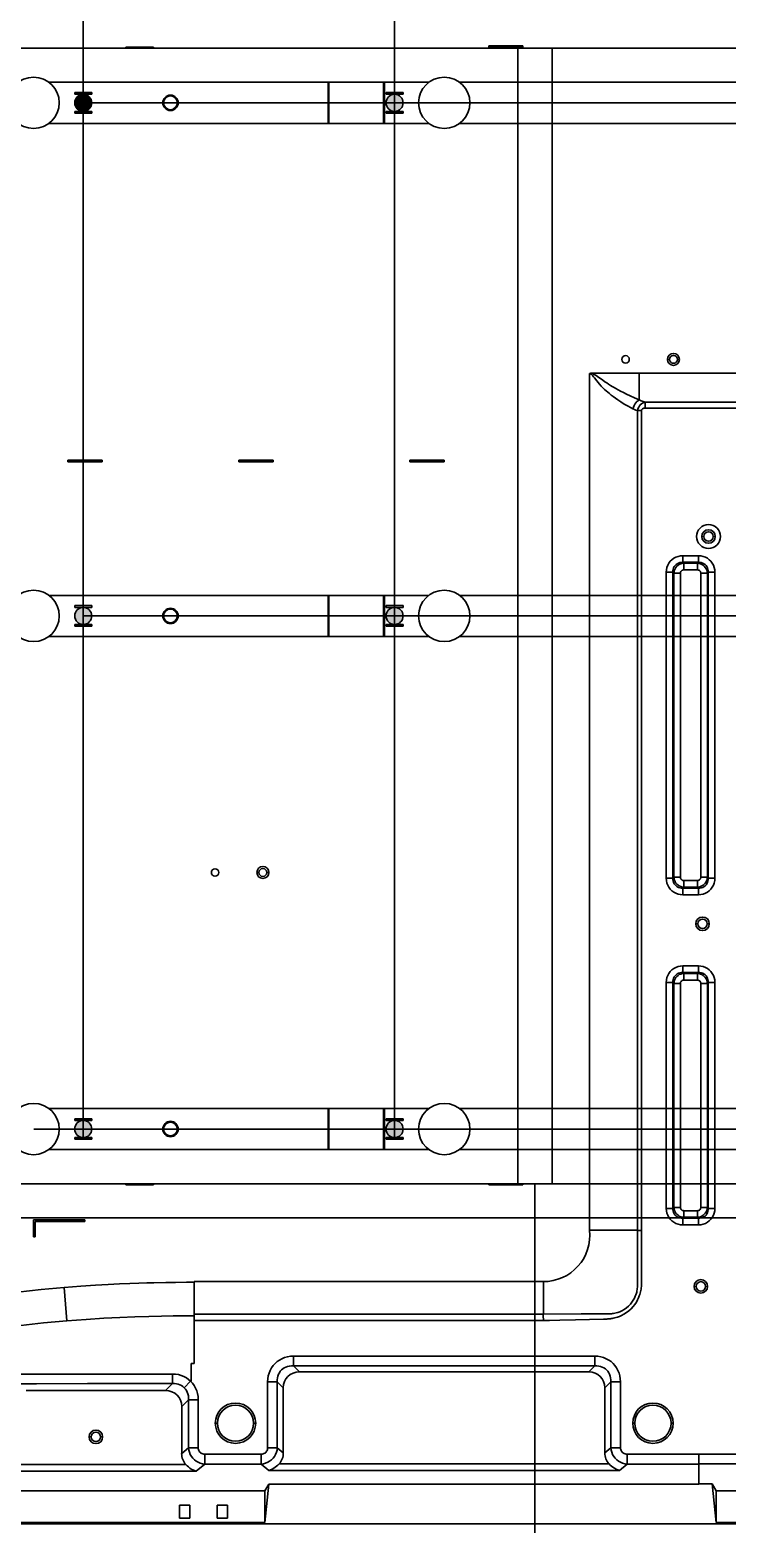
# Model space of a CAD drawing. Header units: millimetres. Extents: x 1969 to 3351, y -193 to 879.
# Drawn here: x 2275.3 to 2479.1, y 168.2 to 605 of the extents above; entities that cross this region are included whole.
import ezdxf

# ---------------------------------------------------------------- set-up
doc = ezdxf.new("R2010")
doc.units = ezdxf.units.MM
doc.header["$LTSCALE"] = 46.255
doc.header["$PDMODE"] = 3
doc.header["$PDSIZE"] = 0.3125
doc.layers.get('0').update_dxf_attribs({"linetype": 'CONTINUOUS'})
doc.layers.get('Defpoints').update_dxf_attribs({"linetype": 'CONTINUOUS'})
for name, color, linetype in [('03___PRT_ALL_CURVES', 7, 'CONTINUOUS'), ('20180906AFTEDXF_CONTINUOUS_LINE', 7, 'CONTINUOUS'), ('20181108AFTEDXF_CONTINUOUS_LINE', 7, 'CONTINUOUS'), ('LIGHTBAR_3_7DXF_CONTINUOUS_LINE', 7, 'CONTINUOUS')]:
    doc.layers.add(name, color=color, linetype=linetype)
doc.styles.get("Standard").update_dxf_attribs({"font": 'simfang.ttf'})
doc.dimstyles.new('DIMSTYLE_1', dxfattribs={"dimtxt": 5, "dimasz": 5, "dimexe": 0.18, "dimexo": 0.0625, "dimgap": 0.09, "dimtad": 1, "dimdec": 1, "dimdsep": 46, "dimtxsty": 'Standard', "dimblk": '_FILLED', "dimcen": 0.09, "dimclrt": 5, "dimadec": 0, "dimazin": 0, "dimtp": 0.5, "dimtm": 0.5, "dimtfac": 1, "dimtdec": 1, "dimtofl": 0, "dimtmove": 0, "dimatfit": 3, "dimldrblk": '_FILLED', "dimfxl": 1, "dimtolj": 1, "dimarcsym": 0})

# ---------------------------------------------------------------- blocks, each defined once
blk = doc.blocks.new('_FILLED')
at = {"color": 0, "linetype": 'ByBlock'}
blk.add_solid([(0, 0), (-1, 0.2), (-1, -0.2)], dxfattribs=at)
blk = doc.blocks.new('*D145')
at = {"color": 0, "lineweight": -2, "transparency": 16777216}
for p, q in [((2381.93, 283.72), (2381.93, 847.34)), ((3112.98, 847.16), (2386.93, 847.16)), ((3117.98, 694.22), (3117.98, 847.34))]:
    blk.add_line(p, q, dxfattribs=at)
at = {"layer": 'Defpoints', "color": 0, "transparency": 16777216}
for p in [(2381.93, 847.16), (3117.98, 694.15), (2381.93, 283.66)]:
    blk.add_point(p, dxfattribs=at)
at = {"color": 0, "lineweight": -2, "transparency": 16777216, "xscale": 5, "yscale": 5, "zscale": 5, "rotation": 180}
blk.add_blockref('_FILLED', (2381.93, 847.16), dxfattribs=at)
at = {"color": 0, "lineweight": -2, "transparency": 16777216, "xscale": 5, "yscale": 5, "zscale": 5}
blk.add_blockref('_FILLED', (3117.98, 847.16), dxfattribs=at)
at = {"color": 5, "transparency": 16777216, "insert": (2749.96, 849.77), "char_height": 5, "attachment_point": 5}
blk.add_mtext('\\A1;736', dxfattribs=at)
blk = doc.blocks.new('*D146')
at = {"color": 0, "lineweight": -2, "transparency": 16777216}
for p, q in [((2290.93, 283.72), (2290.93, 873.62)), ((3112.98, 873.44), (2295.93, 873.44)), ((3117.98, 694.28), (3117.98, 873.62))]:
    blk.add_line(p, q, dxfattribs=at)
at = {"layer": 'Defpoints', "color": 0, "transparency": 16777216}
for p in [(2290.93, 873.44), (3117.98, 694.22), (2290.93, 283.66)]:
    blk.add_point(p, dxfattribs=at)
at = {"color": 0, "lineweight": -2, "transparency": 16777216, "xscale": 5, "yscale": 5, "zscale": 5, "rotation": 180}
blk.add_blockref('_FILLED', (2290.93, 873.44), dxfattribs=at)
at = {"color": 0, "lineweight": -2, "transparency": 16777216, "xscale": 5, "yscale": 5, "zscale": 5}
blk.add_blockref('_FILLED', (3117.98, 873.44), dxfattribs=at)
at = {"color": 5, "transparency": 16777216, "insert": (2704.46, 876.06), "char_height": 5, "attachment_point": 5}
blk.add_mtext('\\A1;827', dxfattribs=at)
blk = doc.blocks.new('*D147')
at = {"color": 0, "lineweight": -2, "transparency": 16777216}
for p, q in [((3066, 709.11), (3258.55, 709.11)), ((3258.37, 704.11), (3258.37, 588.66)), ((2290.99, 583.66), (3258.55, 583.66))]:
    blk.add_line(p, q, dxfattribs=at)
at = {"layer": 'Defpoints', "color": 0, "transparency": 16777216}
for p in [(3065.93, 709.11), (2290.93, 583.66), (3258.37, 583.66)]:
    blk.add_point(p, dxfattribs=at)
at = {"color": 0, "lineweight": -2, "transparency": 16777216, "xscale": 5, "yscale": 5, "zscale": 5}
for p, rotation in [((3258.37, 709.11), 90), ((3258.37, 583.66), 270)]:
    blk.add_blockref('_FILLED', p, dxfattribs=dict(at, rotation=rotation))
at = {"color": 5, "transparency": 16777216, "insert": (3255.74, 631.47), "char_height": 5, "attachment_point": 5, "rotation": 90}
blk.add_mtext('\\A1;125.5', dxfattribs=at)
blk = doc.blocks.new('*D148')
at = {"color": 0, "lineweight": -2, "transparency": 16777216}
for p, q in [((3066.06, 709.11), (3295.27, 709.11)), ((3295.09, 704.11), (3295.09, 438.66)), ((2290.99, 433.66), (3295.27, 433.66))]:
    blk.add_line(p, q, dxfattribs=at)
at = {"layer": 'Defpoints', "color": 0, "transparency": 16777216}
for p in [(3066, 709.11), (2290.93, 433.66), (3295.09, 433.66)]:
    blk.add_point(p, dxfattribs=at)
at = {"color": 0, "lineweight": -2, "transparency": 16777216, "xscale": 5, "yscale": 5, "zscale": 5}
for p, rotation in [((3295.09, 709.11), 90), ((3295.09, 433.66), 270)]:
    blk.add_blockref('_FILLED', p, dxfattribs=dict(at, rotation=rotation))
at = {"color": 5, "transparency": 16777216, "insert": (3292.46, 571.38), "char_height": 5, "attachment_point": 5, "rotation": 90}
blk.add_mtext('\\A1;275.5', dxfattribs=at)
blk = doc.blocks.new('*D149')
at = {"color": 0, "lineweight": -2, "transparency": 16777216}
for p, q in [((3066, 709.11), (3350.36, 709.11)), ((3350.18, 704.11), (3350.18, 288.66)), ((2276.49, 283.66), (3350.36, 283.66))]:
    blk.add_line(p, q, dxfattribs=at)
at = {"layer": 'Defpoints', "color": 0, "transparency": 16777216}
for p in [(3065.93, 709.11), (2276.43, 283.66), (3350.18, 283.66)]:
    blk.add_point(p, dxfattribs=at)
at = {"color": 0, "lineweight": -2, "transparency": 16777216, "xscale": 5, "yscale": 5, "zscale": 5}
for p, rotation in [((3350.18, 709.11), 90), ((3350.18, 283.66), 270)]:
    blk.add_blockref('_FILLED', p, dxfattribs=dict(at, rotation=rotation))
at = {"color": 5, "transparency": 16777216, "insert": (3347.55, 496.38), "char_height": 5, "attachment_point": 5, "rotation": 90}
blk.add_mtext('\\A1;425.5', dxfattribs=at)
blk = doc.blocks.new('*D150')
at = {"color": 0, "lineweight": -2, "transparency": 16777216}
for p, q in [((2141.13, 614.66), (2141.13, 625.95)), ((2318.29, 609.66), (2140.95, 609.66)), ((2318.29, 599.66), (2140.95, 599.66)), ((2141.13, 594.66), (2141.13, 589.66))]:
    blk.add_line(p, q, dxfattribs=at)
at = {"layer": 'Defpoints', "color": 0, "transparency": 16777216}
for p in [(2318.35, 609.66), (2141.13, 599.66), (2318.35, 599.66)]:
    blk.add_point(p, dxfattribs=at)
at = {"color": 0, "lineweight": -2, "transparency": 16777216, "xscale": 5, "yscale": 5, "zscale": 5}
for p, rotation in [((2141.13, 609.66), 270), ((2141.13, 599.66), 90)]:
    blk.add_blockref('_FILLED', p, dxfattribs=dict(at, rotation=rotation))
at = {"color": 5, "transparency": 16777216, "insert": (2138.52, 622.81), "char_height": 5, "attachment_point": 5, "rotation": 90}
blk.add_mtext('\\A1;10', dxfattribs=at)
blk = doc.blocks.new('*D155')
at = {"color": 0, "lineweight": -2, "transparency": 16777216}
for p, q in [((2422.94, 267.6), (2422.94, 91.29)), ((2154.88, 173.1), (2154.88, 91.29)), ((2417.94, 91.47), (2159.88, 91.47))]:
    blk.add_line(p, q, dxfattribs=at)
at = {"layer": 'Defpoints', "color": 0, "transparency": 16777216}
for p in [(2422.94, 267.66), (2154.88, 173.16), (2154.88, 91.47)]:
    blk.add_point(p, dxfattribs=at)
at = {"color": 0, "lineweight": -2, "transparency": 16777216, "xscale": 5, "yscale": 5, "zscale": 5, "rotation": 180}
blk.add_blockref('_FILLED', (2154.88, 91.47), dxfattribs=at)
at = {"color": 0, "lineweight": -2, "transparency": 16777216, "xscale": 5, "yscale": 5, "zscale": 5}
blk.add_blockref('_FILLED', (2422.94, 91.47), dxfattribs=at)
at = {"color": 5, "transparency": 16777216, "insert": (2288.91, 94.1), "char_height": 5, "attachment_point": 5}
blk.add_mtext('\\A1;268.1', dxfattribs=at)
blk = doc.blocks.new('*D156')
at = {"color": 0, "lineweight": -2, "transparency": 16777216}
for p, q in [((2665.63, 267.6), (2665.63, 62.96)), ((2154.88, 262.6), (2154.88, 62.96)), ((2660.63, 63.14), (2159.88, 63.14))]:
    blk.add_line(p, q, dxfattribs=at)
at = {"layer": 'Defpoints', "color": 0, "transparency": 16777216}
for p in [(2665.63, 267.66), (2154.88, 262.66), (2154.88, 63.14)]:
    blk.add_point(p, dxfattribs=at)
at = {"color": 0, "lineweight": -2, "transparency": 16777216, "xscale": 5, "yscale": 5, "zscale": 5, "rotation": 180}
blk.add_blockref('_FILLED', (2154.88, 63.14), dxfattribs=at)
at = {"color": 0, "lineweight": -2, "transparency": 16777216, "xscale": 5, "yscale": 5, "zscale": 5}
blk.add_blockref('_FILLED', (2665.63, 63.14), dxfattribs=at)
at = {"color": 5, "transparency": 16777216, "insert": (2410.26, 65.77), "char_height": 5, "attachment_point": 5}
blk.add_mtext('\\A1;510.8', dxfattribs=at)
blk = doc.blocks.new('*D157')
at = {"color": 0, "lineweight": -2, "transparency": 16777216}
for p, q in [((2849.93, 267.6), (2849.93, 28.7)), ((2154.88, 262.6), (2154.88, 28.7)), ((2844.93, 28.88), (2159.88, 28.88))]:
    blk.add_line(p, q, dxfattribs=at)
at = {"layer": 'Defpoints', "color": 0, "transparency": 16777216}
for p in [(2849.93, 267.66), (2154.88, 262.66), (2154.88, 28.88)]:
    blk.add_point(p, dxfattribs=at)
at = {"color": 0, "lineweight": -2, "transparency": 16777216, "xscale": 5, "yscale": 5, "zscale": 5, "rotation": 180}
blk.add_blockref('_FILLED', (2154.88, 28.88), dxfattribs=at)
at = {"color": 0, "lineweight": -2, "transparency": 16777216, "xscale": 5, "yscale": 5, "zscale": 5}
blk.add_blockref('_FILLED', (2849.93, 28.88), dxfattribs=at)
at = {"color": 5, "transparency": 16777216, "insert": (2502.41, 31.51), "char_height": 5, "attachment_point": 5}
blk.add_mtext('\\A1;695.1', dxfattribs=at)
blk = doc.blocks.new('*D158')
at = {"color": 0, "lineweight": -2, "transparency": 16777216}
for p, q in [((3026.43, 267.6), (3026.43, -8.72)), ((2154.88, 262.53), (2154.88, -8.72)), ((3021.43, -8.54), (2159.88, -8.54))]:
    blk.add_line(p, q, dxfattribs=at)
at = {"layer": 'Defpoints', "color": 0, "transparency": 16777216}
for p in [(3026.43, 267.66), (2154.88, 262.6), (2154.88, -8.54)]:
    blk.add_point(p, dxfattribs=at)
at = {"color": 0, "lineweight": -2, "transparency": 16777216, "xscale": 5, "yscale": 5, "zscale": 5, "rotation": 180}
blk.add_blockref('_FILLED', (2154.88, -8.54), dxfattribs=at)
at = {"color": 0, "lineweight": -2, "transparency": 16777216, "xscale": 5, "yscale": 5, "zscale": 5}
blk.add_blockref('_FILLED', (3026.43, -8.54), dxfattribs=at)
at = {"color": 5, "transparency": 16777216, "insert": (2590.66, -5.9), "char_height": 5, "attachment_point": 5}
blk.add_mtext('\\A1;871.6', dxfattribs=at)
blk = doc.blocks.new('*D161')
at = {"color": 0, "lineweight": -2, "transparency": 16777216}
for p, q in [((3031.43, 257.6), (3031.43, -55.58)), ((2154.88, 201.6), (2154.88, -55.58)), ((2159.88, -55.4), (3026.43, -55.4))]:
    blk.add_line(p, q, dxfattribs=at)
at = {"layer": 'Defpoints', "color": 0, "transparency": 16777216}
for p in [(3031.43, 257.66), (2154.88, 201.66), (3031.43, -55.4)]:
    blk.add_point(p, dxfattribs=at)
at = {"color": 0, "lineweight": -2, "transparency": 16777216, "xscale": 5, "yscale": 5, "zscale": 5, "rotation": 180}
blk.add_blockref('_FILLED', (2154.88, -55.4), dxfattribs=at)
at = {"color": 0, "lineweight": -2, "transparency": 16777216, "xscale": 5, "yscale": 5, "zscale": 5}
blk.add_blockref('_FILLED', (3031.43, -55.4), dxfattribs=at)
at = {"color": 5, "transparency": 16777216, "insert": (2593.16, -52.77), "char_height": 5, "attachment_point": 5}
blk.add_mtext('\\A1;876.6', dxfattribs=at)

msp = doc.modelspace()

# ---------------------------------------------------------------- hatches: boundary and pattern name
h = msp.add_hatch(color=7)
h.dxf.hatch_style = 1
h.paths.add_polyline_path([(2293.43, 583.66, 0.414214), (2290.93, 586.16), (2290.93, 581.16, 0.414214)])
h.paths.add_polyline_path([(2290.93, 586.16, 0.414214), (2288.43, 583.66, 0.414214), (2290.93, 581.16)])
h = msp.add_hatch(color=7)
h.dxf.hatch_style = 1
h.paths.add_polyline_path([(2381.93, 586.16, 0.414214), (2379.43, 583.66, 0.414214), (2381.93, 581.16)])
h.paths.add_polyline_path([(2381.93, 586.16), (2381.93, 581.16, 0.414214), (2384.43, 583.66, 0.414214)])
h.paths.add_polyline_path([(2501.93, 586.16), (2501.93, 581.16, 0.414214), (2504.43, 583.66, 0.414214)])
h.paths.add_polyline_path([(2501.93, 586.16, 0.414214), (2499.43, 583.66, 0.414214), (2501.93, 581.16)])
h.paths.add_polyline_path([(2591.93, 586.16), (2591.93, 581.16, 0.414214), (2594.43, 583.66, 0.414214)])
h.paths.add_polyline_path([(2591.93, 586.16, 0.414214), (2589.43, 583.66, 0.414214), (2591.93, 581.16)])
h.paths.add_polyline_path([(2684.43, 583.66, 0.414214), (2681.93, 586.16), (2681.93, 581.16, 0.414214)])
h.paths.add_polyline_path([(2681.93, 586.16, 0.414214), (2679.43, 583.66, 0.414214), (2681.93, 581.16)])
h.paths.add_polyline_path([(2773.43, 583.66, 0.414214), (2770.93, 586.16), (2770.93, 581.16, 0.414214)])
h.paths.add_polyline_path([(2770.93, 586.16, 0.414214), (2768.43, 583.66, 0.414214), (2770.93, 581.16)])
h.paths.add_polyline_path([(2893.43, 583.66, 0.414214), (2890.93, 586.16), (2890.93, 581.16, 0.414214)])
h.paths.add_polyline_path([(2890.93, 586.16, 0.414214), (2888.43, 583.66, 0.414214), (2890.93, 581.16)])
h.paths.add_polyline_path([(2981.93, 586.16), (2981.93, 581.16, 0.414214), (2984.43, 583.66, 0.414214)])
h.paths.add_polyline_path([(2981.93, 586.16, 0.414214), (2979.43, 583.66, 0.414214), (2981.93, 581.16)])
h.paths.add_polyline_path([(2984.43, 433.66, 0.414214), (2981.93, 436.16), (2981.93, 431.16, 0.414214)])
h.paths.add_polyline_path([(2981.93, 436.16, 0.414214), (2979.43, 433.66, 0.414214), (2981.93, 431.16)])
h.paths.add_polyline_path([(2893.43, 433.66, 0.414214), (2890.93, 436.16), (2890.93, 431.16, 0.414214)])
h.paths.add_polyline_path([(2890.93, 436.16, 0.414214), (2888.43, 433.66, 0.414214), (2890.93, 431.16)])
h.paths.add_polyline_path([(2773.43, 433.66, 0.414214), (2770.93, 436.16), (2770.93, 431.16, 0.414214)])
h.paths.add_polyline_path([(2770.93, 436.16, 0.414214), (2768.43, 433.66, 0.414214), (2770.93, 431.16)])
h.paths.add_polyline_path([(2684.43, 433.66, 0.414214), (2681.93, 436.16), (2681.93, 431.16, 0.414214)])
h.paths.add_polyline_path([(2681.93, 436.16, 0.414214), (2679.43, 433.66, 0.414214), (2681.93, 431.16)])
h.paths.add_polyline_path([(2594.43, 433.66, 0.414214), (2591.93, 436.16), (2591.93, 431.16, 0.414214)])
h.paths.add_polyline_path([(2591.93, 436.16, 0.414214), (2589.43, 433.66, 0.414214), (2591.93, 431.16)])
h.paths.add_polyline_path([(2504.43, 433.66, 0.414214), (2501.93, 436.16), (2501.93, 431.16, 0.414214)])
h.paths.add_polyline_path([(2501.93, 436.16, 0.414214), (2499.43, 433.66, 0.414214), (2501.93, 431.16)])
h.paths.add_polyline_path([(2381.93, 436.16), (2381.93, 431.16, 0.414214), (2384.43, 433.66, 0.414214)])
h.paths.add_polyline_path([(2381.93, 436.16, 0.414214), (2379.43, 433.66, 0.414214), (2381.93, 431.16)])
h.paths.add_polyline_path([(2293.43, 433.66, 0.414214), (2290.93, 436.16), (2290.93, 431.16, 0.414214)])
h.paths.add_polyline_path([(2290.93, 436.16, 0.414214), (2288.43, 433.66, 0.414214), (2290.93, 431.16)])
h.paths.add_polyline_path([(2293.43, 283.66, 0.414214), (2290.93, 286.16), (2290.93, 281.16, 0.414214)])
h.paths.add_polyline_path([(2290.93, 286.16, 0.414214), (2288.43, 283.66, 0.414214), (2290.93, 281.16)])
h.paths.add_polyline_path([(2381.93, 286.16), (2381.93, 281.16, 0.414214), (2384.43, 283.66, 0.414214)])
h.paths.add_polyline_path([(2381.93, 286.16, 0.414214), (2379.43, 283.66, 0.414214), (2381.93, 281.16)])
h.paths.add_polyline_path([(2501.93, 286.16), (2501.93, 281.16, 0.414214), (2504.43, 283.66, 0.414214)])
h.paths.add_polyline_path([(2501.93, 286.16, 0.414214), (2499.43, 283.66, 0.414214), (2501.93, 281.16)])
h.paths.add_polyline_path([(2591.93, 286.16), (2591.93, 281.16, 0.414214), (2594.43, 283.66, 0.414214)])
h.paths.add_polyline_path([(2591.93, 286.16, 0.414214), (2589.43, 283.66, 0.414214), (2591.93, 281.16)])
h.paths.add_polyline_path([(2684.43, 283.66, 0.414214), (2681.93, 286.16), (2681.93, 281.16, 0.414214)])
h.paths.add_polyline_path([(2681.93, 286.16, 0.414214), (2679.43, 283.66, 0.414214), (2681.93, 281.16)])
h.paths.add_polyline_path([(2773.43, 283.66, 0.414214), (2770.93, 286.16), (2770.93, 281.16, 0.414214)])
h.paths.add_polyline_path([(2770.93, 286.16, 0.414214), (2768.43, 283.66, 0.414214), (2770.93, 281.16)])
h.paths.add_polyline_path([(2893.43, 283.66, 0.414214), (2890.93, 286.16), (2890.93, 281.16, 0.414214)])
h.paths.add_polyline_path([(2890.93, 286.16, 0.414214), (2888.43, 283.66, 0.414214), (2890.93, 281.16)])
h.paths.add_polyline_path([(2981.93, 286.16), (2981.93, 281.16, 0.414214), (2984.43, 283.66, 0.414214)])
h.paths.add_polyline_path([(2981.93, 286.16, 0.414214), (2979.43, 283.66, 0.414214), (2981.93, 281.16)])

# ---------------------------------------------------------------- linework, layer by layer
at = {"color": 1}
for p, q in [((2417.94, 599.66), (2417.94, 267.66)), ((2427.94, 599.66), (2427.94, 267.66)), ((2427.94, 267.66), (2417.94, 267.66))]:
    msp.add_line(p, q, dxfattribs=at)
at = {"color": 7}
for p, q in [((2290.93, 586.16), (2290.93, 581.16)), ((2381.93, 586.16), (2381.93, 581.16)), ((2290.93, 436.16), (2290.93, 431.16)), ((2381.93, 436.16), (2381.93, 431.16)), ((2290.93, 286.16), (2290.93, 281.16)), ((2381.93, 286.16), (2381.93, 281.16))]:
    msp.add_line(p, q, dxfattribs=at)
for centre in [(2290.93, 583.66), (2381.93, 583.66), (2290.93, 433.66), (2381.93, 433.66), (2290.93, 283.66), (2381.93, 283.66)]:
    msp.add_circle(centre, 2.5, dxfattribs=at)
at = {"color": 3}
for centre in [(2316.43, 583.66), (2316.43, 433.66), (2316.43, 283.66)]:
    msp.add_circle(centre, 2.25, dxfattribs=at)
at = {"layer": '03___PRT_ALL_CURVES', "color": 3, "linetype": 'Continuous'}
for p, q in [((2362.53, 589.66), (2362.53, 577.66)), ((2362.73, 577.66), (2362.73, 589.66)), ((2378.73, 577.66), (2378.73, 589.66)), ((2378.93, 589.66), (2378.93, 577.66)), ((2362.53, 439.66), (2362.53, 427.66)), ((2362.73, 427.66), (2362.73, 439.66)), ((2378.73, 427.66), (2378.73, 439.66)), ((2378.93, 439.66), (2378.93, 427.66)), ((2362.53, 289.66), (2362.53, 277.66)), ((2362.73, 277.66), (2362.73, 289.66)), ((2378.73, 277.66), (2378.73, 289.66)), ((2378.93, 289.66), (2378.93, 277.66))]:
    msp.add_line(p, q, dxfattribs=at)
at = {"layer": '20180906AFTEDXF_CONTINUOUS_LINE', "color": 7, "linetype": 'Continuous'}
for p, q in [((2303.43, 599.96), (2303.43, 599.66)), ((2311.43, 599.96), (2303.43, 599.96)), ((2303.43, 599.66), (2311.43, 599.66)), ((2311.43, 599.66), (2311.43, 599.96)), ((2461.68, 508.66), (2462.28, 508.66)), ((2465.18, 508.66), (2464.58, 508.66)), ((2438.93, 504.51), (2438.93, 254.06)), ((2439.52, 504.66), (2833.34, 504.66)), ((2441.2, 503.63), (2442.74, 502.55)), ((2453.43, 496.8), (2453.43, 504.66)), ((2452.88, 245.52), (2452.89, 493.69)), ((2454.08, 493.69), (2452.89, 493.69)), ((2454.08, 254.01), (2454.08, 493.69)), ((2455.15, 494.4), (2455.15, 496.18)), ((2455.15, 496.18), (2817.71, 496.18)), ((2455.15, 494.4), (2817.71, 494.4)), ((2286.43, 479.16), (2286.43, 478.66)), ((2296.43, 479.16), (2286.43, 479.16)), ((2286.43, 478.66), (2296.43, 478.66)), ((2296.43, 478.66), (2296.43, 479.16)), ((2336.43, 479.16), (2336.43, 478.66)), ((2346.43, 479.16), (2336.43, 479.16)), ((2336.43, 478.66), (2346.43, 478.66)), ((2346.43, 478.66), (2346.43, 479.16)), ((2386.43, 479.16), (2386.43, 478.66)), ((2396.43, 479.16), (2386.43, 479.16)), ((2386.43, 478.66), (2396.43, 478.66)), ((2396.43, 478.66), (2396.43, 479.16)), ((2471.71, 456.88), (2472.31, 456.88)), ((2475.66, 456.88), (2475.06, 456.88)), ((2466.15, 451.27), (2466.15, 449.33)), ((2470.71, 451.27), (2466.15, 451.27)), ((2470.71, 451.27), (2470.71, 449.33)), ((2461.32, 446.44), (2461.32, 356.97)), ((2461.32, 446.44), (2463.26, 446.44)), ((2463.26, 446.44), (2463.26, 356.97)), ((2463.26, 446.44), (2463.53, 446.16)), ((2463.53, 446.16), (2463.53, 357.25)), ((2465.46, 446.16), (2463.53, 446.16)), ((2465.46, 446.16), (2465.46, 357.25)), ((2466.15, 449.33), (2466.43, 449.06)), ((2470.71, 449.33), (2466.15, 449.33)), ((2466.43, 447.12), (2466.43, 449.06)), ((2470.43, 449.06), (2466.43, 449.06)), ((2470.43, 447.12), (2466.43, 447.12)), ((2470.71, 449.33), (2470.43, 449.06)), ((2470.43, 447.12), (2470.43, 449.06)), ((2471.4, 357.25), (2471.4, 446.16)), ((2471.4, 446.16), (2473.33, 446.16)), ((2473.6, 446.44), (2473.33, 446.16)), ((2473.33, 357.25), (2473.33, 446.16)), ((2473.6, 356.97), (2473.6, 446.44)), ((2475.54, 446.44), (2473.6, 446.44)), ((2475.54, 356.97), (2475.54, 446.44)), ((2341.68, 358.66), (2342.28, 358.66)), ((2345.18, 358.66), (2344.58, 358.66)), ((2461.32, 356.97), (2463.26, 356.97)), ((2463.26, 356.97), (2463.53, 357.25)), ((2465.46, 357.25), (2463.53, 357.25)), ((2466.15, 354.07), (2466.43, 354.35)), ((2466.15, 352.14), (2466.15, 354.07)), ((2466.15, 354.07), (2470.71, 354.07)), ((2466.43, 356.28), (2466.43, 354.35)), ((2466.43, 356.28), (2470.43, 356.28)), ((2466.43, 354.35), (2470.43, 354.35)), ((2470.43, 356.28), (2470.43, 354.35)), ((2470.71, 354.07), (2470.43, 354.35)), ((2470.71, 352.14), (2470.71, 354.07)), ((2471.4, 357.25), (2473.33, 357.25)), ((2473.6, 356.97), (2473.33, 357.25)), ((2475.54, 356.97), (2473.6, 356.97)), ((2466.15, 352.14), (2470.71, 352.14)), ((2470.56, 343.66), (2469.96, 343.66)), ((2473.31, 343.66), (2473.91, 343.66)), ((2466.15, 331.36), (2466.15, 329.42)), ((2470.71, 331.36), (2466.15, 331.36)), ((2466.15, 329.42), (2466.43, 329.15)), ((2470.71, 329.42), (2466.15, 329.42)), ((2466.43, 327.21), (2466.43, 329.15)), ((2470.43, 329.15), (2466.43, 329.15)), ((2470.71, 329.42), (2470.43, 329.15)), ((2470.43, 327.21), (2470.43, 329.15)), ((2470.71, 331.36), (2470.71, 329.42)), ((2461.32, 326.53), (2461.32, 260.47)), ((2461.32, 326.53), (2463.26, 326.53)), ((2463.26, 326.53), (2463.26, 260.47)), ((2463.26, 326.53), (2463.53, 326.25)), ((2463.53, 326.25), (2463.53, 260.75)), ((2465.46, 326.25), (2463.53, 326.25)), ((2465.46, 326.25), (2465.46, 260.75)), ((2470.43, 327.21), (2466.43, 327.21)), ((2471.4, 260.75), (2471.4, 326.25)), ((2471.4, 326.25), (2473.33, 326.25)), ((2473.6, 326.53), (2473.33, 326.25)), ((2473.33, 260.75), (2473.33, 326.25)), ((2473.6, 260.47), (2473.6, 326.53)), ((2475.54, 326.53), (2473.6, 326.53)), ((2475.54, 260.47), (2475.54, 326.53)), ((2303.43, 267.66), (2303.43, 267.36)), ((2311.43, 267.66), (2303.43, 267.66)), ((2303.43, 267.36), (2311.43, 267.36)), ((2311.43, 267.36), (2311.43, 267.66)), ((2461.32, 260.47), (2463.26, 260.47)), ((2463.26, 260.47), (2463.53, 260.75)), ((2465.46, 260.75), (2463.53, 260.75)), ((2466.15, 257.57), (2466.43, 257.85)), ((2466.43, 259.78), (2466.43, 257.85)), ((2466.43, 259.78), (2470.43, 259.78)), ((2466.43, 257.85), (2470.43, 257.85)), ((2470.43, 259.78), (2470.43, 257.85)), ((2470.71, 257.57), (2470.43, 257.85)), ((2471.4, 260.75), (2473.33, 260.75)), ((2473.6, 260.47), (2473.33, 260.75)), ((2475.54, 260.47), (2473.6, 260.47)), ((2452.89, 254.06), (2438.93, 254.06)), ((2452.89, 254.06), (2453.1, 254.01)), ((2453.1, 254.01), (2454.08, 254.01)), ((2454.09, 246.54), (2454.08, 254.01)), ((2466.15, 255.64), (2466.15, 257.57)), ((2466.15, 257.57), (2470.71, 257.57)), ((2466.15, 255.64), (2470.71, 255.64)), ((2470.71, 255.64), (2470.71, 257.57)), ((2452.9, 238.78), (2452.88, 245.52)), ((2285.39, 237.34), (2286.18, 227.58)), ((2311.56, 238.72), (2315.07, 238.79)), ((2315.07, 238.79), (2317.87, 238.83)), ((2317.87, 238.83), (2321.07, 238.85)), ((2323.38, 215.16), (2323.38, 239.06)), ((2323.38, 239.06), (2425.43, 239.06)), ((2425.43, 229.54), (2425.43, 239.06)), ((2470.06, 237.66), (2469.46, 237.66)), ((2472.81, 237.66), (2473.41, 237.66)), ((2323.38, 229.54), (2425.43, 229.54)), ((2323.38, 227.7), (2425.4, 227.7)), ((2425.39, 229.18), (2425.4, 227.7)), ((2425.43, 229.54), (2436.45, 229.62)), ((2430.21, 227.77), (2434.77, 227.88)), ((2434.77, 227.88), (2442.96, 228.09)), ((2436.45, 229.62), (2440.75, 229.64)), ((2440.75, 229.64), (2443.17, 229.64)), ((2442.96, 228.09), (2443.7, 228.11)), ((2322.43, 215.16), (2322.43, 209.93)), ((2322.43, 215.16), (2323.38, 215.16)), ((2352.35, 217.26), (2352.35, 214.44)), ((2440.42, 217.26), (2352.35, 217.26)), ((2352.35, 214.44), (2354.1, 212.68)), ((2440.42, 214.44), (2352.35, 214.44)), ((2438.67, 212.68), (2440.42, 214.44)), ((2440.42, 217.26), (2440.42, 214.44)), ((2317.02, 212.04), (2272.23, 212.02)), ((2317.02, 212.04), (2317.02, 209.22)), ((2322.33, 209.93), (2320.46, 208.03)), ((2322.33, 209.93), (2322.43, 209.93)), ((2344.83, 209.74), (2344.83, 190.47)), ((2344.83, 209.74), (2347.65, 209.74)), ((2347.65, 209.74), (2347.65, 190.47)), ((2347.65, 209.74), (2349.4, 207.99)), ((2354.1, 212.68), (2438.67, 212.68)), ((2443.37, 207.99), (2445.12, 209.74)), ((2445.12, 190.47), (2445.12, 209.74)), ((2447.94, 209.74), (2445.12, 209.74)), ((2447.94, 190.47), (2447.94, 209.74)), ((2277.32, 209.21), (2271.63, 209.2)), ((2315, 207.2), (2274.26, 207.2)), ((2315, 207.2), (2317.02, 209.22)), ((2349.4, 189), (2349.4, 207.99)), ((2443.37, 189), (2443.37, 207.99)), ((2319.7, 202.51), (2321.71, 204.52)), ((2319.7, 188.78), (2319.7, 202.51)), ((2321.71, 190.47), (2321.71, 204.52)), ((2324.53, 204.52), (2321.71, 204.52)), ((2324.53, 190.47), (2324.53, 204.52)), ((2330.13, 197.66), (2329.53, 197.66)), ((2340.73, 197.66), (2341.33, 197.66)), ((2452.13, 197.66), (2451.53, 197.66)), ((2462.73, 197.66), (2463.33, 197.66)), ((2292.66, 193.66), (2293.26, 193.66)), ((2296.61, 193.66), (2296.01, 193.66)), ((2321.71, 190.47), (2319.7, 188.78)), ((2324.53, 190.47), (2321.71, 190.47)), ((2326.45, 188.59), (2326.45, 185.72)), ((2342.91, 188.59), (2326.45, 188.59)), ((2342.91, 188.59), (2342.91, 185.72)), ((2344.83, 190.47), (2347.65, 190.47)), ((2349.4, 189), (2347.65, 190.47)), ((2445.12, 190.47), (2443.37, 189)), ((2447.94, 190.47), (2445.12, 190.47)), ((2449.86, 188.59), (2449.86, 185.72)), ((2470.87, 188.59), (2449.86, 188.59)), ((2470.87, 179.86), (2470.87, 188.65)), ((2543.43, 188.65), (2470.87, 188.65)), ((2270.83, 185.56), (2320.95, 185.56)), ((2270.83, 183.64), (2323.97, 183.64)), ((2323.97, 183.64), (2326.45, 185.72)), ((2342.91, 185.72), (2326.45, 185.72)), ((2342.91, 185.72), (2345.13, 183.86)), ((2447.64, 183.86), (2345.13, 183.86)), ((2444.61, 185.77), (2348.16, 185.77)), ((2447.64, 183.86), (2449.86, 185.72)), ((2470.87, 185.72), (2449.86, 185.72)), ((2543.43, 185.78), (2470.87, 185.78)), ((2343.99, 168.61), (2345.14, 179.86)), ((2345.14, 179.86), (2343.99, 177.87)), ((2470.87, 179.86), (2345.14, 179.86)), ((2474.71, 179.93), (2470.87, 179.93)), ((2474.71, 179.93), (2475.87, 177.93)), ((2474.71, 179.93), (2475.87, 168.61)), ((2239.87, 177.87), (2343.99, 177.87)), ((2343.99, 168.61), (2343.99, 177.87)), ((2475.87, 177.93), (2475.87, 168.61)), ((2475.87, 177.93), (2579.99, 177.93)), ((2319.07, 173.66), (2322.07, 173.66)), ((2319.07, 169.86), (2319.07, 173.66)), ((2322.07, 173.66), (2322.07, 169.86)), ((2330.07, 173.66), (2333.07, 173.66)), ((2330.07, 169.86), (2330.07, 173.66)), ((2333.07, 173.66), (2333.07, 169.86)), ((3107.73, 168.26), (2165.13, 168.26)), ((2239.87, 168.61), (2343.99, 168.61)), ((2322.07, 169.86), (2319.07, 169.86)), ((2333.07, 169.86), (2330.07, 169.86)), ((2475.87, 168.61), (2579.99, 168.61))]:
    msp.add_line(p, q, dxfattribs=at)
for points in [[(2439.52, 504.66), (2439.34, 504.65), (2439.18, 504.62), (2439.04, 504.57), (2438.93, 504.51)], [(2438.93, 504.51), (2439.07, 504.49), (2439.23, 504.42), (2439.4, 504.29), (2439.6, 504.11), (2439.82, 503.87), (2440.06, 503.57), (2440.34, 503.24), (2440.99, 502.42)], [(2439.52, 504.66), (2439.79, 504.53), (2440.09, 504.36), (2440.43, 504.15), (2440.8, 503.91), (2441.2, 503.63)], [(2440.99, 502.42), (2441.39, 501.93), (2441.85, 501.39), (2442.33, 500.85), (2442.81, 500.35), (2443.27, 499.89), (2443.75, 499.45), (2444.24, 499.03), (2444.72, 498.64), (2445.23, 498.24), (2445.81, 497.8), (2446.46, 497.32), (2447.21, 496.8), (2448.07, 496.23), (2449.04, 495.61), (2450.18, 494.94), (2451.57, 494.23)], [(2442.74, 502.55), (2443.35, 502.14), (2443.93, 501.76), (2444.47, 501.41), (2445, 501.07), (2445.55, 500.74), (2446.08, 500.43), (2446.63, 500.12), (2447.26, 499.78), (2447.98, 499.4), (2448.79, 498.98), (2449.72, 498.51), (2450.79, 497.99), (2452.01, 497.42), (2453.43, 496.8)], [(2451.57, 494.23), (2451.73, 494.69), (2451.93, 495.14), (2452.18, 495.57), (2452.46, 495.96), (2452.77, 496.3), (2453.09, 496.58), (2453.43, 496.8)], [(2451.57, 494.23), (2452.01, 494.03), (2452.45, 493.85), (2452.89, 493.69)], [(2452.89, 493.69), (2452.97, 494.06), (2453.09, 494.4), (2453.26, 494.73), (2453.47, 495.06), (2453.73, 495.36), (2454.04, 495.63), (2454.38, 495.86), (2454.75, 496.04), (2455.15, 496.18)], [(2453.43, 496.8), (2454.03, 496.57), (2454.58, 496.37), (2455.15, 496.18)], [(2454.08, 493.69), (2454.09, 493.82), (2454.13, 493.93), (2454.19, 494.04), (2454.28, 494.14), (2454.4, 494.23), (2454.55, 494.3), (2454.73, 494.35), (2454.93, 494.39), (2455.15, 494.4)], [(2466.15, 451.27), (2465.45, 451.22), (2464.76, 451.07), (2464.11, 450.83), (2463.51, 450.5), (2462.97, 450.1), (2462.49, 449.62), (2462.09, 449.08), (2461.76, 448.48), (2461.52, 447.83), (2461.37, 447.14), (2461.32, 446.44)], [(2475.54, 446.44), (2475.49, 447.14), (2475.34, 447.83), (2475.1, 448.48), (2474.78, 449.08), (2474.37, 449.62), (2473.9, 450.1), (2473.35, 450.5), (2472.75, 450.83), (2472.1, 451.07), (2471.41, 451.22), (2470.71, 451.27)], [(2466.15, 449.33), (2465.72, 449.32), (2465.29, 449.25), (2464.89, 449.11), (2464.52, 448.92), (2464.19, 448.69), (2463.9, 448.4), (2463.67, 448.07), (2463.48, 447.7), (2463.34, 447.3), (2463.27, 446.87), (2463.26, 446.44)], [(2466.43, 449.06), (2465.99, 449), (2465.55, 448.88), (2465.14, 448.7), (2464.76, 448.46), (2464.42, 448.17), (2464.13, 447.83), (2463.89, 447.45), (2463.7, 447.04), (2463.59, 446.6), (2463.53, 446.16)], [(2466.43, 447.12), (2466.28, 447.11), (2466.13, 447.08), (2465.99, 447.02), (2465.86, 446.94), (2465.74, 446.85), (2465.65, 446.73), (2465.57, 446.6), (2465.51, 446.46), (2465.48, 446.31), (2465.46, 446.16)], [(2473.33, 446.16), (2473.27, 446.6), (2473.16, 447.04), (2472.97, 447.45), (2472.73, 447.83), (2472.44, 448.17), (2472.1, 448.46), (2471.72, 448.7), (2471.31, 448.88), (2470.87, 449), (2470.43, 449.06)], [(2471.4, 446.16), (2471.38, 446.31), (2471.35, 446.46), (2471.29, 446.6), (2471.21, 446.73), (2471.12, 446.85), (2471, 446.94), (2470.87, 447.02), (2470.73, 447.08), (2470.58, 447.11), (2470.43, 447.12)], [(2473.6, 446.44), (2473.59, 446.87), (2473.52, 447.3), (2473.38, 447.7), (2473.2, 448.07), (2472.96, 448.4), (2472.67, 448.68), (2472.34, 448.92), (2471.97, 449.11), (2471.57, 449.25), (2471.15, 449.32), (2470.71, 449.33)], [(2461.32, 356.97), (2461.37, 356.27), (2461.52, 355.58), (2461.76, 354.93), (2462.09, 354.33), (2462.49, 353.79), (2462.96, 353.31), (2463.51, 352.91), (2464.11, 352.58), (2464.76, 352.34), (2465.45, 352.19), (2466.15, 352.14)], [(2463.26, 356.97), (2463.27, 356.53), (2463.34, 356.11), (2463.48, 355.71), (2463.67, 355.34), (2463.9, 355.01), (2464.19, 354.72), (2464.52, 354.48), (2464.89, 354.3), (2465.29, 354.16), (2465.71, 354.09), (2466.15, 354.07)], [(2463.53, 357.25), (2463.59, 356.8), (2463.7, 356.37), (2463.89, 355.96), (2464.13, 355.58), (2464.42, 355.24), (2464.76, 354.95), (2465.14, 354.71), (2465.55, 354.52), (2465.99, 354.4), (2466.43, 354.35)], [(2465.46, 357.25), (2465.48, 357.1), (2465.51, 356.95), (2465.57, 356.81), (2465.65, 356.68), (2465.74, 356.56), (2465.86, 356.47), (2465.99, 356.39), (2466.13, 356.33), (2466.28, 356.3), (2466.43, 356.28)], [(2470.43, 354.35), (2470.87, 354.4), (2471.31, 354.52), (2471.72, 354.71), (2472.1, 354.95), (2472.44, 355.24), (2472.73, 355.58), (2472.97, 355.96), (2473.16, 356.37), (2473.27, 356.8), (2473.33, 357.25)], [(2470.43, 356.28), (2470.58, 356.3), (2470.73, 356.33), (2470.87, 356.39), (2471, 356.47), (2471.12, 356.56), (2471.21, 356.68), (2471.29, 356.81), (2471.35, 356.95), (2471.38, 357.1), (2471.4, 357.25)], [(2470.71, 352.14), (2471.41, 352.19), (2472.1, 352.34), (2472.75, 352.58), (2473.35, 352.9), (2473.89, 353.31), (2474.37, 353.78), (2474.77, 354.33), (2475.1, 354.93), (2475.34, 355.58), (2475.49, 356.27), (2475.54, 356.97)], [(2470.71, 354.07), (2471.14, 354.09), (2471.57, 354.16), (2471.97, 354.29), (2472.34, 354.48), (2472.67, 354.72), (2472.96, 355.01), (2473.19, 355.34), (2473.38, 355.7), (2473.52, 356.11), (2473.59, 356.53), (2473.6, 356.97)], [(2466.15, 331.36), (2465.45, 331.31), (2464.76, 331.16), (2464.11, 330.92), (2463.51, 330.59), (2462.97, 330.19), (2462.49, 329.71), (2462.09, 329.17), (2461.76, 328.57), (2461.52, 327.92), (2461.37, 327.23), (2461.32, 326.53)], [(2466.15, 329.42), (2465.72, 329.41), (2465.29, 329.34), (2464.89, 329.2), (2464.52, 329.01), (2464.19, 328.78), (2463.9, 328.49), (2463.67, 328.16), (2463.48, 327.79), (2463.34, 327.39), (2463.27, 326.96), (2463.26, 326.53)], [(2466.43, 329.15), (2465.99, 329.09), (2465.55, 328.97), (2465.14, 328.79), (2464.76, 328.55), (2464.42, 328.26), (2464.13, 327.92), (2463.89, 327.54), (2463.7, 327.13), (2463.59, 326.69), (2463.53, 326.25)], [(2473.33, 326.25), (2473.27, 326.69), (2473.16, 327.13), (2472.97, 327.54), (2472.73, 327.92), (2472.44, 328.26), (2472.1, 328.55), (2471.72, 328.79), (2471.31, 328.97), (2470.87, 329.09), (2470.43, 329.15)], [(2475.54, 326.53), (2475.49, 327.23), (2475.34, 327.92), (2475.1, 328.57), (2474.78, 329.17), (2474.37, 329.71), (2473.9, 330.19), (2473.35, 330.59), (2472.75, 330.92), (2472.1, 331.16), (2471.41, 331.31), (2470.71, 331.36)], [(2473.6, 326.53), (2473.59, 326.96), (2473.52, 327.39), (2473.38, 327.79), (2473.2, 328.16), (2472.96, 328.49), (2472.67, 328.77), (2472.34, 329.01), (2471.97, 329.2), (2471.57, 329.34), (2471.15, 329.41), (2470.71, 329.42)], [(2466.43, 327.21), (2466.28, 327.2), (2466.13, 327.17), (2465.99, 327.11), (2465.86, 327.03), (2465.74, 326.94), (2465.65, 326.82), (2465.57, 326.69), (2465.51, 326.55), (2465.48, 326.4), (2465.46, 326.25)], [(2471.4, 326.25), (2471.38, 326.4), (2471.35, 326.55), (2471.29, 326.69), (2471.21, 326.82), (2471.12, 326.94), (2471, 327.03), (2470.87, 327.11), (2470.73, 327.17), (2470.58, 327.2), (2470.43, 327.21)], [(2461.32, 260.47), (2461.37, 259.77), (2461.52, 259.08), (2461.76, 258.43), (2462.09, 257.83), (2462.49, 257.29), (2462.96, 256.81), (2463.51, 256.41), (2464.11, 256.08), (2464.76, 255.84), (2465.45, 255.69), (2466.15, 255.64)], [(2463.26, 260.47), (2463.27, 260.03), (2463.34, 259.61), (2463.48, 259.21), (2463.67, 258.84), (2463.9, 258.51), (2464.19, 258.22), (2464.52, 257.98), (2464.89, 257.8), (2465.29, 257.66), (2465.71, 257.59), (2466.15, 257.57)], [(2463.53, 260.75), (2463.59, 260.3), (2463.7, 259.87), (2463.89, 259.46), (2464.13, 259.08), (2464.42, 258.74), (2464.76, 258.45), (2465.14, 258.21), (2465.55, 258.02), (2465.99, 257.9), (2466.43, 257.85)], [(2465.46, 260.75), (2465.48, 260.6), (2465.51, 260.45), (2465.57, 260.31), (2465.65, 260.18), (2465.74, 260.06), (2465.86, 259.97), (2465.99, 259.89), (2466.13, 259.83), (2466.28, 259.8), (2466.43, 259.78)], [(2470.43, 257.85), (2470.87, 257.9), (2471.31, 258.02), (2471.72, 258.21), (2472.1, 258.45), (2472.44, 258.74), (2472.73, 259.08), (2472.97, 259.46), (2473.16, 259.87), (2473.27, 260.3), (2473.33, 260.75)], [(2470.43, 259.78), (2470.58, 259.8), (2470.73, 259.83), (2470.87, 259.89), (2471, 259.97), (2471.12, 260.06), (2471.21, 260.18), (2471.29, 260.31), (2471.35, 260.45), (2471.38, 260.6), (2471.4, 260.75)], [(2470.71, 255.64), (2471.41, 255.69), (2472.1, 255.84), (2472.75, 256.08), (2473.35, 256.4), (2473.89, 256.81), (2474.37, 257.28), (2474.77, 257.83), (2475.1, 258.43), (2475.34, 259.08), (2475.49, 259.77), (2475.54, 260.47)], [(2470.71, 257.57), (2471.14, 257.59), (2471.57, 257.66), (2471.97, 257.79), (2472.34, 257.98), (2472.67, 258.22), (2472.96, 258.51), (2473.19, 258.84), (2473.38, 259.2), (2473.52, 259.61), (2473.59, 260.03), (2473.6, 260.47)], [(2438.93, 254.06), (2439.01, 252.64), (2438.93, 251.22), (2438.71, 249.82), (2438.34, 248.44), (2437.83, 247.12), (2437.19, 245.85), (2436.41, 244.66), (2435.52, 243.55), (2434.52, 242.55), (2433.41, 241.65), (2432.22, 240.88), (2430.95, 240.23), (2429.62, 239.72), (2428.25, 239.36), (2426.85, 239.13), (2425.43, 239.06)], [(2443.7, 228.11), (2443.95, 228.12), (2444.2, 228.13), (2444.45, 228.15), (2444.71, 228.17), (2444.98, 228.21), (2445.25, 228.24), (2445.53, 228.29), (2445.85, 228.35), (2446.21, 228.43), (2446.62, 228.54), (2447.08, 228.69), (2447.61, 228.88), (2448.21, 229.14), (2448.91, 229.5), (2449.67, 229.98), (2450.41, 230.53), (2451.07, 231.13), (2451.64, 231.75), (2452.15, 232.39), (2452.59, 233.05), (2452.96, 233.72), (2453.25, 234.32), (2453.45, 234.85), (2453.61, 235.3), (2453.73, 235.72), (2453.82, 236.11), (2453.9, 236.49), (2453.97, 236.88), (2454.01, 237.28), (2454.04, 237.67), (2454.06, 238.05), (2454.07, 238.41), (2454.09, 246.54)], [(2265.12, 235.15), (2271.81, 236), (2278.62, 236.74), (2285.39, 237.34)], [(2285.39, 237.34), (2290.24, 237.71), (2294.5, 237.99), (2298.26, 238.21), (2301.58, 238.37), (2304.53, 238.5), (2307.15, 238.59), (2309.49, 238.67), (2311.56, 238.72)], [(2321.07, 238.85), (2322.68, 238.86), (2323.38, 238.86)], [(2444.12, 229.62), (2444.34, 229.62), (2444.57, 229.62), (2444.8, 229.63), (2445.04, 229.64), (2445.29, 229.66), (2445.57, 229.7), (2445.89, 229.74), (2446.26, 229.81), (2446.68, 229.91), (2447.16, 230.05), (2447.71, 230.25), (2448.34, 230.54), (2449.04, 230.94), (2449.71, 231.41), (2450.31, 231.92), (2450.84, 232.47), (2451.29, 233.03), (2451.69, 233.62), (2452.02, 234.22), (2452.27, 234.76), (2452.45, 235.23), (2452.58, 235.64), (2452.68, 236.01), (2452.76, 236.36), (2452.82, 236.7), (2452.86, 237.05), (2452.89, 237.4), (2452.9, 237.75), (2452.9, 238.09), (2452.9, 238.78)], [(2266.43, 225.47), (2272.71, 226.25), (2279.32, 226.96), (2286.18, 227.58)], [(2286.18, 227.58), (2291.77, 228), (2296.92, 228.32), (2301.66, 228.56), (2306.03, 228.75), (2310.06, 228.88), (2313.79, 228.97), (2317.24, 229.02), (2320.41, 229.05), (2323.38, 229.06)], [(2425.43, 229.54), (2425.39, 229.39), (2425.39, 229.18)], [(2425.4, 227.7), (2427.16, 227.72), (2430.21, 227.77)], [(2443.17, 229.64), (2443.42, 229.64), (2443.66, 229.64), (2444.12, 229.62)], [(2352.35, 217.26), (2351.46, 217.21), (2350.59, 217.07), (2349.76, 216.84), (2348.98, 216.52), (2348.25, 216.12), (2347.59, 215.65), (2346.98, 215.11), (2346.44, 214.5), (2345.97, 213.84), (2345.57, 213.11), (2345.25, 212.33), (2345.02, 211.5), (2344.88, 210.63), (2344.83, 209.74)], [(2352.35, 214.44), (2351.76, 214.44), (2351.19, 214.38), (2350.64, 214.26), (2350.14, 214.08), (2349.67, 213.84), (2349.25, 213.56), (2348.87, 213.22), (2348.53, 212.84), (2348.25, 212.42), (2348.01, 211.95), (2347.83, 211.45), (2347.71, 210.9), (2347.64, 210.33), (2347.65, 209.74)], [(2447.94, 209.74), (2447.89, 210.63), (2447.75, 211.5), (2447.52, 212.33), (2447.2, 213.11), (2446.8, 213.84), (2446.33, 214.5), (2445.79, 215.11), (2445.18, 215.65), (2444.52, 216.12), (2443.79, 216.52), (2443.01, 216.84), (2442.18, 217.07), (2441.31, 217.21), (2440.42, 217.26)], [(2445.12, 209.74), (2445.12, 210.33), (2445.06, 210.9), (2444.94, 211.45), (2444.76, 211.95), (2444.52, 212.42), (2444.24, 212.84), (2443.9, 213.22), (2443.52, 213.56), (2443.1, 213.84), (2442.63, 214.08), (2442.13, 214.26), (2441.58, 214.38), (2441.01, 214.44), (2440.42, 214.44)], [(2322.33, 209.93), (2321.73, 210.47), (2321.07, 210.92), (2320.35, 211.31), (2319.57, 211.62), (2318.75, 211.85), (2317.9, 211.99), (2317.02, 212.04)], [(2324.53, 204.52), (2324.48, 205.42), (2324.33, 206.3), (2324.1, 207.14), (2323.77, 207.92), (2323.36, 208.65), (2322.88, 209.32), (2322.33, 209.93)], [(2317.02, 209.22), (2292.18, 209.22), (2277.32, 209.21)], [(2320.46, 208.03), (2320.08, 208.36), (2319.66, 208.64), (2319.2, 208.87), (2318.7, 209.04), (2318.16, 209.16), (2317.6, 209.22), (2317.02, 209.22)], [(2321.71, 204.52), (2321.71, 205.11), (2321.65, 205.69), (2321.53, 206.24), (2321.34, 206.75), (2321.1, 207.22), (2320.81, 207.65), (2320.46, 208.03)], [(2326.45, 185.72), (2325.78, 185.8), (2325.14, 185.98), (2324.52, 186.23), (2323.95, 186.56), (2323.42, 186.97), (2322.95, 187.44), (2322.55, 187.97), (2322.22, 188.55), (2321.96, 189.17), (2321.79, 189.81), (2321.71, 190.47)], [(2326.45, 188.59), (2326.16, 188.61), (2325.89, 188.67), (2325.63, 188.76), (2325.39, 188.88), (2325.18, 189.04), (2324.99, 189.23), (2324.83, 189.44), (2324.7, 189.68), (2324.61, 189.93), (2324.55, 190.2), (2324.53, 190.47)], [(2344.83, 190.47), (2344.81, 190.2), (2344.75, 189.93), (2344.66, 189.68), (2344.53, 189.44), (2344.37, 189.23), (2344.18, 189.04), (2343.96, 188.88), (2343.73, 188.76), (2343.47, 188.67), (2343.19, 188.61), (2342.91, 188.59)], [(2347.65, 190.47), (2347.57, 189.81), (2347.4, 189.17), (2347.14, 188.55), (2346.81, 187.97), (2346.41, 187.44), (2345.94, 186.97), (2345.41, 186.56), (2344.84, 186.23), (2344.22, 185.98), (2343.58, 185.8), (2342.91, 185.72)], [(2449.86, 185.72), (2449.19, 185.8), (2448.55, 185.98), (2447.93, 186.23), (2447.36, 186.56), (2446.83, 186.97), (2446.36, 187.44), (2445.96, 187.97), (2445.63, 188.55), (2445.37, 189.17), (2445.2, 189.81), (2445.12, 190.47)], [(2449.86, 188.59), (2449.57, 188.61), (2449.3, 188.67), (2449.04, 188.76), (2448.8, 188.88), (2448.59, 189.04), (2448.4, 189.23), (2448.24, 189.44), (2448.11, 189.68), (2448.02, 189.93), (2447.96, 190.2), (2447.94, 190.47)], [(2323.97, 183.64), (2323.47, 183.79), (2322.97, 184), (2322.5, 184.26), (2322.06, 184.56), (2321.65, 184.88), (2321.28, 185.22), (2320.95, 185.56)], [(2348.16, 185.77), (2347.82, 185.43), (2347.45, 185.1), (2347.04, 184.77), (2346.6, 184.47), (2346.13, 184.21), (2345.64, 184), (2345.13, 183.86)], [(2447.64, 183.86), (2447.13, 184), (2446.64, 184.21), (2446.17, 184.47), (2445.73, 184.77), (2445.32, 185.1), (2444.95, 185.43), (2444.61, 185.77)]]:
    msp.add_lwpolyline(points, dxfattribs=at)
for centre, radius in [((2316.43, 583.66), 2), ((2449.43, 508.66), 1.1), ((2463.43, 508.66), 1.75), ((2463.43, 508.66), 1.15), ((2473.68, 456.88), 3.5), ((2473.68, 456.88), 1.98), ((2473.68, 456.88), 1.38), ((2316.43, 433.66), 2), ((2316.43, 433.66), 2), ((2329.48, 358.66), 1.1), ((2343.43, 358.66), 1.75), ((2343.43, 358.66), 1.15), ((2471.93, 343.66), 1.98), ((2471.93, 343.66), 1.38), ((2316.43, 283.66), 2), ((2471.43, 237.66), 1.98), ((2471.43, 237.66), 1.38), ((2335.43, 197.66), 5.9), ((2335.43, 197.66), 5.3), ((2457.43, 197.66), 5.9), ((2457.43, 197.66), 5.3), ((2294.63, 193.66), 1.98), ((2294.63, 193.66), 1.38)]:
    msp.add_circle(centre, radius, dxfattribs=at)
for centre, major_axis, ratio, start_param, end_param in [((2354.73, 207.36), (3.98, -3.98), 0.889126, 2.414818, 3.868368), ((2438.04, 207.36), (3.98, 3.98), 0.889126, -0.726775, 0.726775), ((2314.38, 201.88), (3.98, 3.98), 0.889126, -0.726775, 0.726775), ((2325.02, 189.31), (-4.24, -3.56), 0.903159, -0.64901, 0.050241), ((2344.08, 189.52), (4.24, -3.56), 0.903159, -0.050241, 0.64901), ((2448.69, 189.52), (4.24, 3.56), 0.903159, 2.492583, 3.191834)]:
    msp.add_ellipse(centre, major_axis=major_axis, ratio=ratio, start_param=start_param, end_param=end_param, dxfattribs=at)
at = {"layer": '20181108AFTEDXF_CONTINUOUS_LINE', "color": 7, "linetype": 'Continuous'}
for p, q in [((2303.43, 599.96), (2303.43, 599.66)), ((2311.43, 599.96), (2303.43, 599.96)), ((2303.43, 599.66), (2311.43, 599.66)), ((2311.43, 599.66), (2311.43, 599.96)), ((2409.43, 600.31), (2409.43, 599.81)), ((2419.43, 600.31), (2409.43, 600.31)), ((2409.43, 599.81), (2419.43, 599.81)), ((2419.43, 599.81), (2419.43, 600.31)), ((2288.43, 586.66), (2288.43, 586.16)), ((2293.43, 586.66), (2288.43, 586.66)), ((2288.43, 586.16), (2293.43, 586.16)), ((2293.43, 586.16), (2293.43, 586.66)), ((2379.43, 586.66), (2379.43, 586.16)), ((2384.43, 586.66), (2379.43, 586.66)), ((2379.43, 586.16), (2384.43, 586.16)), ((2384.43, 586.16), (2384.43, 586.66)), ((2288.43, 581.16), (2288.43, 580.66)), ((2293.43, 581.16), (2288.43, 581.16)), ((2293.43, 580.66), (2293.43, 581.16)), ((2379.43, 581.16), (2379.43, 580.66)), ((2384.43, 581.16), (2379.43, 581.16)), ((2384.43, 580.66), (2384.43, 581.16)), ((2288.43, 580.66), (2293.43, 580.66)), ((2379.43, 580.66), (2384.43, 580.66)), ((2286.43, 479.16), (2286.43, 478.66)), ((2296.43, 479.16), (2286.43, 479.16)), ((2286.43, 478.66), (2296.43, 478.66)), ((2296.43, 478.66), (2296.43, 479.16)), ((2336.43, 479.16), (2336.43, 478.66)), ((2346.43, 479.16), (2336.43, 479.16)), ((2336.43, 478.66), (2346.43, 478.66)), ((2346.43, 478.66), (2346.43, 479.16)), ((2386.43, 479.16), (2386.43, 478.66)), ((2396.43, 479.16), (2386.43, 479.16)), ((2386.43, 478.66), (2396.43, 478.66)), ((2396.43, 478.66), (2396.43, 479.16)), ((2288.43, 436.66), (2288.43, 436.16)), ((2293.43, 436.66), (2288.43, 436.66)), ((2288.43, 436.16), (2293.43, 436.16)), ((2293.43, 436.16), (2293.43, 436.66)), ((2379.43, 436.66), (2379.43, 436.16)), ((2384.43, 436.66), (2379.43, 436.66)), ((2379.43, 436.16), (2384.43, 436.16)), ((2384.43, 436.16), (2384.43, 436.66)), ((2288.43, 431.16), (2288.43, 430.66)), ((2293.43, 431.16), (2288.43, 431.16)), ((2288.43, 430.66), (2293.43, 430.66)), ((2293.43, 430.66), (2293.43, 431.16)), ((2379.43, 431.16), (2379.43, 430.66)), ((2384.43, 431.16), (2379.43, 431.16)), ((2379.43, 430.66), (2384.43, 430.66)), ((2384.43, 430.66), (2384.43, 431.16)), ((2288.43, 286.66), (2288.43, 286.16)), ((2293.43, 286.66), (2288.43, 286.66)), ((2288.43, 286.16), (2293.43, 286.16)), ((2293.43, 286.16), (2293.43, 286.66)), ((2379.43, 286.66), (2379.43, 286.16)), ((2384.43, 286.66), (2379.43, 286.66)), ((2379.43, 286.16), (2384.43, 286.16)), ((2384.43, 286.16), (2384.43, 286.66)), ((2288.43, 281.16), (2288.43, 280.66)), ((2293.43, 281.16), (2288.43, 281.16)), ((2288.43, 280.66), (2293.43, 280.66)), ((2293.43, 280.66), (2293.43, 281.16)), ((2379.43, 281.16), (2379.43, 280.66)), ((2384.43, 281.16), (2379.43, 281.16)), ((2379.43, 280.66), (2384.43, 280.66)), ((2384.43, 280.66), (2384.43, 281.16)), ((2303.43, 267.66), (2303.43, 267.36)), ((2311.43, 267.66), (2303.43, 267.66)), ((2303.43, 267.36), (2311.43, 267.36)), ((2311.43, 267.36), (2311.43, 267.66)), ((2409.43, 267.51), (2409.43, 267.36)), ((2419.43, 267.51), (2409.43, 267.51)), ((2409.43, 267.36), (2419.43, 267.36)), ((2419.43, 267.36), (2419.43, 267.51)), ((2276.43, 257.16), (2276.43, 252.16)), ((2276.43, 257.16), (2291.43, 257.16)), ((2276.93, 252.16), (2276.93, 256.66)), ((2276.93, 256.66), (2291.43, 256.66)), ((2291.43, 256.66), (2291.43, 257.16)), ((2276.43, 252.16), (2276.93, 252.16))]:
    msp.add_line(p, q, dxfattribs=at)
for centre in [(2316.43, 583.66), (2316.43, 433.66), (2316.43, 283.66)]:
    msp.add_circle(centre, 2, dxfattribs=at)
at = {"layer": 'LIGHTBAR_3_7DXF_CONTINUOUS_LINE', "color": 1, "linetype": 'Continuous'}
for p, q in [((3031.43, 599.66), (2241.43, 599.66)), ((2241.43, 267.66), (3031.43, 267.66)), ((2241.43, 257.66), (3031.43, 257.66))]:
    msp.add_line(p, q, dxfattribs=at)
at = {"layer": 'LIGHTBAR_3_7DXF_CONTINUOUS_LINE', "color": 3, "linetype": 'Continuous'}
for p, q in [((2391.93, 589.66), (2280.93, 589.66)), ((2511.93, 589.66), (2400.93, 589.66)), ((2280.93, 577.66), (2391.93, 577.66)), ((2400.93, 577.66), (2511.93, 577.66)), ((2391.93, 439.66), (2280.93, 439.66)), ((2511.93, 439.66), (2400.93, 439.66)), ((2280.93, 427.66), (2391.93, 427.66)), ((2400.93, 427.66), (2511.93, 427.66)), ((2391.93, 289.66), (2280.93, 289.66)), ((2511.93, 289.66), (2400.93, 289.66)), ((2280.93, 277.66), (2391.93, 277.66)), ((2400.93, 277.66), (2511.93, 277.66))]:
    msp.add_line(p, q, dxfattribs=at)
for centre in [(2276.43, 583.66), (2396.43, 583.66), (2276.43, 433.66), (2396.43, 433.66), (2276.43, 283.66), (2396.43, 283.66)]:
    msp.add_circle(centre, 7.5, dxfattribs=at)

# ---------------------------------------------------------------- dimensions: what is measured, and where the dimension line sits
at = {"color": 2}
for base, p1, p2, picture, middle in [((2290.9302, 873.4433), (3117.9801, 694.2174), (2290.9302, 283.6591), '*D146', (2704.4551, 876.0619)), ((2381.9302, 847.1562), (3117.9801, 694.1549), (2381.9302, 283.6591), '*D145', (2749.9551, 849.7747)), ((2154.88, 91.47), (2422.94, 267.66), (2154.88, 173.16), '*D155', (2288.91, 94.1)), ((2154.88014393, 63.14181873), (2665.63014393, 267.65909111), (2154.88014393, 262.65909111), '*D156', (2410.25514393, 65.77467587)), ((2154.8801, 28.8821), (2849.9302, 267.6591), (2154.8801, 262.6591), '*D157', (2502.4051, 31.5149)), ((2154.88014393, -8.53600586), (3026.43014393, 267.65909111), (2154.88014393, 262.59659111), '*D158', (2590.65514393, -5.90314871)), ((3031.43014393, -55.40089571), (2154.88014393, 201.65909111), (3031.43014393, 257.65909111), '*D161', (2593.15514393, -52.76803856))]:
    dim = msp.add_linear_dim(base=base, p1=p1, p2=p2, dimstyle='DIMSTYLE_1', dxfattribs=at)
    dim.commit()
    dim.dimension.update_dxf_attribs({"geometry": picture, "text_midpoint": middle})
for base, p1, p2, picture, middle in [((3350.18440088, 283.65909111), (3065.93428615, 709.10909111), (2276.43015263, 283.65909111), '*D149', (3350.18440088, 496.38409111)), ((3258.36802363, 583.65909111), (3065.93428615, 709.10909111), (2290.93015263, 583.65909111), '*D147', (3258.36802363, 631.46563709)), ((3295.09457354, 433.65909111), (3065.99678615, 709.10909111), (2290.93015263, 433.65909111), '*D148', (3295.09457354, 571.38409111)), ((2141.13, 599.66), (2318.35, 609.66), (2318.35, 599.66), '*D150', (2141.13, 622.81))]:
    dim = msp.add_linear_dim(base=base, p1=p1, p2=p2, angle=90, dimstyle='DIMSTYLE_1', dxfattribs=at)
    dim.commit()
    dim.dimension.update_dxf_attribs({"geometry": picture, "text_midpoint": middle, "dimtype": 160})

doc.saveas('drawing.dxf')
